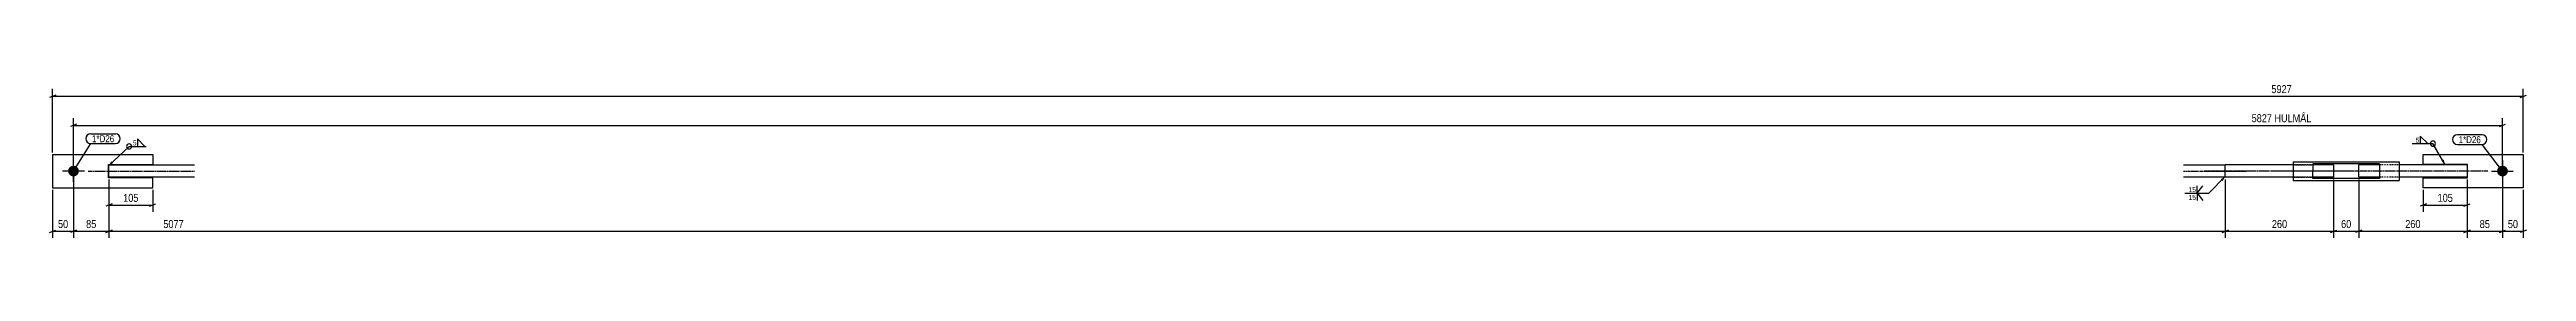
# Model space of a CAD drawing. Header units: millimetres. Extents: x 12 to 18153, y -28 to 385.
# Drawn here: x 12211 to 18153, y 12 to 385 of the extents above; entities that cross this region are included whole.
import ezdxf

# ---------------------------------------------------------------- set-up
doc = ezdxf.new("R2010")
doc.units = ezdxf.units.MM
doc.linetypes.add('DXK_LINE_DOT2', pattern=[3.9198, 1.9599, -1.9599])
doc.linetypes.add('DXK_LINE_DOT3', pattern=[5.9187, 2.979, -0.9799, 0.9799, -0.9799])
for name, color, linetype in [('MÅLSÆTNING', 7, 'Continuous'), ('STÅL', 7, 'Continuous'), ('TEKST', 7, 'Continuous')]:
    doc.layers.add(name, color=color, linetype=linetype)
doc.styles.add('Arial Narrow', font='ARIALN.TTF', dxfattribs={"height": 0.2})

msp = doc.modelspace()

# ---------------------------------------------------------------- hatches: boundary and pattern name
at = {"layer": 'STÅL', "linetype": 'Continuous'}
for points in [[(12268.3, 159.8, -1), (12268.3, 185.8, -1)], [(18095.5, 185.8, -1), (18095.5, 159.8, -1)]]:
    msp.add_hatch(color=96, dxfattribs=at).paths.add_polyline_path(points)
at = {"layer": 'TEKST', "linetype": 'Continuous'}
for points in [[(12363.5, 192.1), (12352.3, 185.8), (12359.3, 196.6)], [(17954.5, 200.2), (17958, 187.8), (17949.1, 197)], [(17419.5, 153.1), (17430.5, 159.8), (17424, 148.7)]]:
    msp.add_hatch(color=3, dxfattribs=at).paths.add_polyline_path(points)

# ---------------------------------------------------------------- linework, layer by layer
at = {"layer": 'MÅLSÆTNING', "color": 7, "linetype": 'Continuous'}
for p, q in [((12218.3, 217.8), (12218.3, 370.5)), ((18145.5, 217.8), (18145.5, 370.5)), ((12225.8, 355.8), (12210.8, 349.8)), ((12218.3, 352.8), (18145.5, 352.8)), ((12268.3, 177.8), (12268.3, 300.5)), ((18095.5, 177.8), (18095.5, 300.5)), ((18138, 349.8), (18153, 355.8)), ((12275.8, 285.8), (12260.8, 279.8)), ((12268.3, 282.8), (18095.5, 282.8)), ((18088, 279.8), (18103, 285.8)), ((12218.3, 127.8), (12218.3, 12)), ((12268.3, 167.8), (12268.3, 12)), ((12353.3, 152.8), (12353.3, 12)), ((17430.5, 152.8), (17430.5, 12)), ((17430.5, 152.8), (17430.5, 12)), ((17690.5, 152.8), (17690.5, 12)), ((17750.5, 152.8), (17750.5, 12)), ((17750.5, 152.8), (17750.5, 12)), ((18010.5, 152.8), (18010.5, 12)), ((18010.5, 152.8), (18010.5, 12)), ((18095.5, 167.8), (18095.5, 12)), ((18145.5, 127.8), (18145.5, 12)), ((12353.3, 91), (12458.3, 91)), ((17905.5, 91), (18010.5, 91)), ((12210.8, 25), (12225.8, 31)), ((12275.8, 31), (12260.8, 25)), ((12268.3, 28), (12353.3, 28)), ((12345.8, 25), (12360.8, 31)), ((17438, 31), (17423, 25)), ((17423, 25), (17438, 31)), ((17683, 25), (17698, 31)), ((17690.5, 28), (17750.5, 28)), ((17758, 31), (17743, 25)), ((17758, 31), (17743, 25)), ((17750.5, 28), (18010.5, 28)), ((18003, 25), (18018, 31)), ((18018, 31), (18003, 25)), ((18088, 25), (18103, 31)), ((18095.5, 28), (18145.5, 28)), ((18153, 31), (18138, 25))]:
    msp.add_line(p, q, dxfattribs=at)
at = {"layer": 'STÅL', "color": 2, "linetype": 'Continuous'}
for p, q in [((12218.3, 212.8), (12218.3, 132.8)), ((12218.3, 212.8), (12458.3, 212.8)), ((12352.3, 156.8), (12352.3, 188.8)), ((12352.3, 188.8), (12458.3, 188.8)), ((12353.3, 187.8), (12558.3, 187.8)), ((12353.3, 159.8), (12353.3, 187.8)), ((12458.3, 212.8), (12458.3, 188.8)), ((17330.5, 187.8), (17430.5, 187.8)), ((17593, 187.8), (17430.5, 187.8)), ((17430.5, 157.8), (17430.5, 187.8)), ((17430.5, 157.8), (17430.5, 187.8)), ((17593, 195.3), (17848, 195.3)), ((17593, 195.3), (17593, 150.3)), ((17640.5, 190.3), (17640.5, 172.8)), ((17800.5, 190.3), (17640.5, 190.3)), ((17690.5, 187.8), (17640.5, 187.8)), ((17690.5, 187.8), (17690.5, 165.3)), ((17800.5, 187.8), (17750.5, 187.8)), ((17750.5, 157.8), (17750.5, 187.8)), ((17800.5, 190.3), (17800.5, 155.3)), ((17848, 195.3), (17848, 150.3)), ((18010.5, 187.8), (17848, 187.8)), ((17905.5, 188.8), (17905.5, 212.8)), ((17905.5, 212.8), (18145.5, 212.8)), ((18011.5, 188.8), (17905.5, 188.8)), ((18010.5, 187.8), (18010.5, 165.3)), ((18011.5, 156.8), (18011.5, 188.8)), ((18145.5, 212.8), (18145.5, 132.8)), ((12218.3, 132.8), (12458.3, 132.8)), ((12458.3, 156.8), (12352.3, 156.8)), ((12353.3, 157.8), (12353.3, 159.8)), ((12558.3, 157.8), (12353.3, 157.8)), ((12458.3, 132.8), (12458.3, 156.8)), ((17430.5, 157.8), (17330.5, 157.8)), ((17593, 157.8), (17430.5, 157.8)), ((17593, 150.3), (17848, 150.3)), ((17640.5, 155.3), (17640.5, 172.8)), ((17690.5, 157.8), (17640.5, 157.8)), ((17800.5, 155.3), (17640.5, 155.3)), ((17690.5, 165.3), (17690.5, 157.8)), ((17800.5, 157.8), (17750.5, 157.8)), ((18010.5, 157.8), (17848, 157.8)), ((17905.5, 132.8), (17905.5, 156.8)), ((17905.5, 156.8), (18011.5, 156.8)), ((18145.5, 132.8), (17905.5, 132.8)), ((18010.5, 165.3), (18010.5, 157.8))]:
    msp.add_line(p, q, dxfattribs=at)
at = {"layer": 'STÅL', "color": 96, "linetype": 'Continuous'}
for p, q in [((12268.3, 146.8), (12268.3, 198.8)), ((18095.5, 198.8), (18095.5, 146.8)), ((12294.3, 172.8), (12242.3, 172.8)), ((18069.5, 172.8), (18121.5, 172.8))]:
    msp.add_line(p, q, dxfattribs=at)
at = {"layer": 'STÅL', "color": 7, "linetype": 'DXK_LINE_DOT2'}
for p, q in [((17640.5, 187.8), (17593, 187.8)), ((17593, 187.8), (17640.5, 187.8)), ((17848, 187.8), (17800.5, 187.8)), ((17640.5, 157.8), (17593, 157.8)), ((17593, 157.8), (17640.5, 157.8)), ((17848, 157.8), (17800.5, 157.8))]:
    msp.add_line(p, q, dxfattribs=at)
at = {"layer": 'STÅL', "color": 7, "linetype": 'DXK_LINE_DOT3'}
for p, q in [((12303.3, 172.8), (12558.3, 172.8)), ((17330.5, 172.8), (17480.5, 172.8)), ((17740.5, 172.8), (17380.5, 172.8)), ((17700.5, 172.8), (17543, 172.8)), ((18060.5, 172.8), (17700.5, 172.8))]:
    msp.add_line(p, q, dxfattribs=at)
at = {"layer": 'TEKST', "color": 3, "linetype": 'Continuous'}
for p, q in [((17958, 187.8), (17928.6, 238.8)), ((17430.5, 159.8), (17391.1, 119.8))]:
    msp.add_line(p, q, dxfattribs=at)
msp.add_arc((17928.6, 238.8), 6.25, 270, 90, dxfattribs=at)

# ---------------------------------------------------------------- next in the draw order: wipeouts: each hides what was drawn before it
at = {"color": 0}
for points, layer in [([(17593.9, 356.5), (17593.9, 384.5), (17537.2, 384.5), (17537.2, 356.5)], 'MÅLSÆTNING'), ([(17641.4, 286.5), (17641.4, 314.5), (17489.7, 314.5), (17489.7, 286.5)], 'MÅLSÆTNING'), ([(12327, 31.8), (12327, 59.8), (12294.6, 59.8), (12294.6, 31.8)], 'MÅLSÆTNING'), ([(17736.7, 31.8), (17736.7, 59.8), (17704.4, 59.8), (17704.4, 31.8)], 'MÅLSÆTNING'), ([(17902.8, 31.8), (17902.8, 59.8), (17858.3, 59.8), (17858.3, 31.8)], 'MÅLSÆTNING'), ([(18136.7, 31.8), (18136.7, 59.8), (18104.4, 59.8), (18104.4, 31.8)], 'MÅLSÆTNING'), ([(12419, 233.7), (12419, 248.2), (12409.4, 248.2), (12409.4, 233.7)], 'TEKST'), ([(17895.8, 240.3), (17895.8, 254.8), (17886.2, 254.8), (17886.2, 240.3)], 'TEKST'), ([(18043.6, 240), (18043.6, 257.5), (17990.3, 257.5), (17990.3, 240)], 'TEKST'), ([(17358.3, 121.3), (17358.3, 135.8), (17341.1, 135.8), (17341.1, 121.3)], 'TEKST')]:
    msp.add_wipeout(points, dxfattribs=at).dxf.layer = layer

# ---------------------------------------------------------------- next in the draw order: linework, layer by layer
at = {"layer": 'MÅLSÆTNING', "color": 7, "linetype": 'Continuous'}
for p, q in [((12268.3, 167.8), (12268.3, 12)), ((12353.3, 152.8), (12353.3, 12)), ((12353.3, 152.8), (12353.3, 75)), ((17690.5, 152.8), (17690.5, 12)), ((17905.5, 127.8), (17905.5, 75)), ((18095.5, 167.8), (18095.5, 12)), ((12360.8, 94), (12345.8, 88)), ((17913, 94), (17898, 88)), ((12218.3, 28), (12268.3, 28)), ((12275.8, 31), (12260.8, 25)), ((12360.8, 31), (12345.8, 25)), ((12353.3, 28), (17430.5, 28)), ((17430.5, 28), (17690.5, 28)), ((17683, 25), (17698, 31)), ((18010.5, 28), (18095.5, 28)), ((18088, 25), (18103, 31))]:
    msp.add_line(p, q, dxfattribs=at)
at = {"layer": 'TEKST', "color": 3, "linetype": 'Continuous'}
for p, q in [((12439.4, 232.2), (12421.6, 250.1)), ((12421.6, 250.1), (12421.6, 232.2)), ((17878.5, 238.8), (17928.6, 238.8)), ((17916.3, 238.8), (17898.4, 256.7)), ((17898.4, 256.7), (17898.4, 238.8)), ((17898.4, 238.8), (17916.3, 238.8)), ((12352.3, 185.8), (12401.6, 232.2)), ((12401.6, 232.2), (12443, 232.2)), ((12421.6, 232.2), (12439.4, 232.2)), ((17362.7, 119.8), (17377, 137.6)), ((17362.7, 119.8), (17362.7, 137.6))]:
    msp.add_line(p, q, dxfattribs=at)
for centre, start, end in [((12401.6, 232.2), 90, 270), ((12401.6, 232.2), 270, 90), ((17928.6, 238.8), 90, 270)]:
    msp.add_arc(centre, 6.25, start, end, dxfattribs=at)

# ---------------------------------------------------------------- next in the draw order: texts
at = {"layer": 'MÅLSÆTNING', "color": 3, "style": 'Arial Narrow'}
for s, height, p in [('5927', 19.09, (17541.2, 360.5)), ('5827 HULMÅL', 19.089, (17493.7, 290.5)), ('85', 19.09, (12298.6, 35.8)), ('60', 19.09, (17708.4, 35.8)), ('260', 19.09, (17862.3, 35.8)), ('50', 19.09, (18108.4, 35.8))]:
    msp.add_text(s, height=height, dxfattribs=at).set_placement(p)
at = {"layer": 'TEKST', "color": 3, "style": 'Arial Narrow'}
for p in [(12410.4, 234.7), (17887.2, 241.3)]:
    msp.add_text('5', height=11.9, dxfattribs=at).set_placement(p)

# ---------------------------------------------------------------- next in the draw order: wipeouts: each hides what was drawn before it
at = {"color": 0}
msp.add_wipeout([(18043.6, 240), (18043.6, 257.5), (17990.3, 257.5), (17990.3, 240)], dxfattribs=at).dxf.layer = 'TEKST'

# ---------------------------------------------------------------- next in the draw order: linework, layer by layer
at = {"layer": 'TEKST', "color": 7, "linetype": 'Continuous'}
for p, q in [((17987.3, 260.5), (18046.6, 260.5)), ((17987.3, 237), (18046.6, 237)), ((18095.5, 172.8), (18046.6, 237))]:
    msp.add_line(p, q, dxfattribs=at)
for centre, start, end in [((17987.3, 248.7), 90, 270), ((18046.6, 248.7), 270, 90)]:
    msp.add_arc(centre, 11.7, start, end, dxfattribs=at)

# ---------------------------------------------------------------- next in the draw order: texts
at = {"layer": 'TEKST', "color": 3, "style": 'Arial Narrow'}
msp.add_text('1*D26', height=16.7, dxfattribs=at).set_placement((17990.3, 240))

# ---------------------------------------------------------------- next in the draw order: wipeouts: each hides what was drawn before it
at = {"color": 0}
for points, layer in [([(12259.5, 31.8), (12259.5, 59.8), (12227.1, 59.8), (12227.1, 31.8)], 'MÅLSÆTNING'), ([(12536.7, 31.8), (12536.7, 59.8), (12479.9, 59.8), (12479.9, 31.8)], 'MÅLSÆTNING'), ([(17582.8, 31.8), (17582.8, 59.8), (17538.3, 59.8), (17538.3, 31.8)], 'MÅLSÆTNING'), ([(18069.2, 31.8), (18069.2, 59.8), (18036.9, 59.8), (18036.9, 31.8)], 'MÅLSÆTNING'), ([(12365.9, 242.3), (12365.9, 259.8), (12312.7, 259.8), (12312.7, 242.3)], 'TEKST')]:
    msp.add_wipeout(points, dxfattribs=at).dxf.layer = layer
at = {"color": 0, "linetype": 'Continuous'}
msp.add_wipeout([(17358.3, 102.5), (17358.3, 117), (17341.1, 117), (17341.1, 102.5)], dxfattribs=at).dxf.layer = 'TEKST'

# ---------------------------------------------------------------- next in the draw order: linework, layer by layer
at = {"layer": 'MÅLSÆTNING', "color": 7, "linetype": 'Continuous'}
for p, q in [((12458.3, 127.8), (12458.3, 75)), ((18010.5, 152.8), (18010.5, 75)), ((12450.8, 88), (12465.8, 94)), ((18003, 88), (18018, 94))]:
    msp.add_line(p, q, dxfattribs=at)
at = {"layer": 'TEKST', "color": 3, "linetype": 'Continuous'}
for p, q in [((17333.3, 119.8), (17391.1, 119.8)), ((17362.7, 119.8), (17377, 101.9)), ((17362.7, 119.8), (17362.7, 101.9))]:
    msp.add_line(p, q, dxfattribs=at)

# ---------------------------------------------------------------- next in the draw order: texts
at = {"layer": 'MÅLSÆTNING', "color": 3, "style": 'Arial Narrow'}
for s, p in [('50', (12231.1, 35.8)), ('5077', (12483.9, 35.8)), ('260', (17542.3, 35.8)), ('85', (18040.9, 35.8))]:
    msp.add_text(s, height=19.09, dxfattribs=at).set_placement(p)
at = {"layer": 'TEKST', "color": 3, "style": 'Arial Narrow'}
msp.add_text('15', height=11.93, dxfattribs=at).set_placement((17342.1, 122.3))
at = {"layer": 'TEKST', "color": 3, "linetype": 'Continuous', "style": 'Arial Narrow'}
msp.add_text('15', height=11.93, dxfattribs=at).set_placement((17342.1, 103.5))

# ---------------------------------------------------------------- next in the draw order: wipeouts: each hides what was drawn before it
at = {"color": 0}
msp.add_wipeout([(12365.9, 242.3), (12365.9, 259.8), (12312.7, 259.8), (12312.7, 242.3)], dxfattribs=at).dxf.layer = 'TEKST'

# ---------------------------------------------------------------- next in the draw order: linework, layer by layer
at = {"layer": 'TEKST', "color": 7, "linetype": 'Continuous'}
for p, q in [((12268.3, 172.8), (12309.7, 239.3)), ((12309.7, 262.8), (12368.9, 262.8)), ((12309.7, 239.3), (12368.9, 239.3))]:
    msp.add_line(p, q, dxfattribs=at)
for centre, start, end in [((12309.7, 251), 90, 270), ((12368.9, 251), 270, 90)]:
    msp.add_arc(centre, 11.7, start, end, dxfattribs=at)

# ---------------------------------------------------------------- next in the draw order: texts
at = {"layer": 'TEKST', "color": 3, "style": 'Arial Narrow'}
msp.add_text('1*D26', height=16.7, dxfattribs=at).set_placement((12312.7, 242.3))

# ---------------------------------------------------------------- next in the draw order: wipeouts: each hides what was drawn before it
at = {"color": 0}
for points in [[(12428.1, 94.8), (12428.1, 122.8), (12383.5, 122.8), (12383.5, 94.8)], [(17980.3, 94.8), (17980.3, 122.8), (17935.8, 122.8), (17935.8, 94.8)]]:
    msp.add_wipeout(points, dxfattribs=at).dxf.layer = 'MÅLSÆTNING'

# ---------------------------------------------------------------- next in the draw order: texts
at = {"layer": 'MÅLSÆTNING', "color": 3, "style": 'Arial Narrow'}
for p in [(12387.5, 98.8), (17939.8, 98.8)]:
    msp.add_text('105', height=19.09, dxfattribs=at).set_placement(p)

doc.saveas('drawing.dxf')
